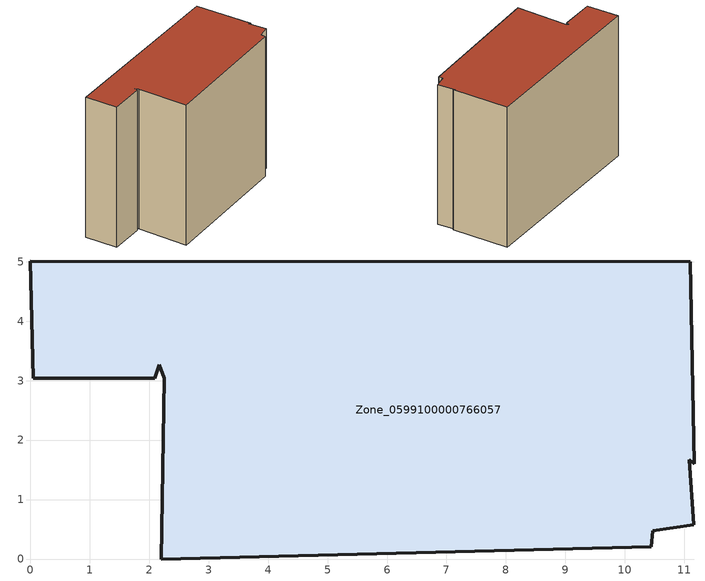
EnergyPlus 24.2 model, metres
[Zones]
Zone_0599100000766057
 floor ground (C_G): 0,5.01 11.1,5 11.17,1.6 11.08,1.67 11.16,0.58 10.47,0.48 10.44,0.2 2.2,0 2.25,3.04 2.17,3.26 2.09,3.04 0.05,3.04 z0
 wall outside (C_F): 11.1,5 0,5.01 0.05,3.04 2.09,3.04 2.17,3.26 2.25,3.04 2.2,0 10.44,0.2 10.47,0.48 11.16,0.58 11.08,1.67 11.17,1.6 11.1,5 z0:8.84
 roof outside (C_R): 11.16,0.58 11.08,1.67 11.17,1.6 11.1,5 0,5.01 0.05,3.04 2.09,3.04 2.17,3.26 2.25,3.04 2.2,0 10.44,0.2 10.47,0.48 z8.84
[BUILDING]
Pand.0599100000766057: North Axis=0; Terrain=City; Loads Convergence Tolerance Value=0.04; Temperature Convergence Tolerance Value=0.4; Solar Distribution=FullExterior; Maximum Number of Warmup Days=25; Minimum Number of Warmup Days=1
[Site:Location]
Rotterdam.The.Hague.AP_ZH_NLD Design_Conditions: Latitude=51.96; Longitude=4.45; Time Zone=1; Elevation=-4.5
[SITE:GROUNDTEMPERATURE:BUILDINGSURFACE]
18, 18, 18, 18, 18, 18, 18, 18, 18, 18, 18, 18
[MATERIAL] Thermal Absorptance=0.9; Solar Absorptance=0.7; Visible Absorptance=0.7
Name | Roughness | Thickness | Conductivity | Density | Specific Heat
G.TI.1946 | MediumSmooth | 0.15 | 1 | 540 | 1210
F.TI.1946 | Rough | 0.3 | 0.857143 | 1920 | 840
R.TI.1946 | MediumRough | 0.2 | 0.1 | 1500 | 1000
[CONSTRUCTION]
C_G: G.TI.1946
C_F: F.TI.1946
C_R: R.TI.1946
[ZONE]
Zone_0599100000766057: Type=1; Multiplier=1; Ceiling Height=Autocalculate; Volume=Autocalculate; Floor Area=autocalculate; Part of Total Floor Area=Yes
[ZONEINFILTRATION:DESIGNFLOWRATE]
Infil_Zone_0599100000766057: Zone or ZoneList or Space or SpaceList=Zone_0599100000766057; Schedule=AlwaysOn; Design Flow Rate Calculation Method=Flow/Area; Flow Rate per Floor Area=0.003; Constant Term Coefficient=1; Temperature Term Coefficient=0; Velocity Term Coefficient=0; Velocity Squared Term Coefficient=0
[HVACTEMPLATE:ZONE:IDEALLOADSAIRSYSTEM]
Zone_0599100000766057: Maximum Heating Supply Air Temperature=50; Minimum Cooling Supply Air Temperature=13; Maximum Heating Supply Air Humidity Ratio=0.0156; Minimum Cooling Supply Air Humidity Ratio=0.0077; Heating Limit=NoLimit; Cooling Limit=NoLimit; Dehumidification Control Type=ConstantSensibleHeatRatio; Cooling Sensible Heat Ratio=0.7; Dehumidification Setpoint=60; Humidification Control Type=None; Humidification Setpoint=30; Outdoor Air Method=None; Outdoor Air Flow Rate per Person=0.00944; Outdoor Air Flow Rate per Zone Floor Area=0; Outdoor Air Flow Rate per Zone=0; Demand Controlled Ventilation Type=None; Outdoor Air Economizer Type=NoEconomizer; Heat Recovery Type=None; Sensible Heat Recovery Effectiveness=0.7; Latent Heat Recovery Effectiveness=0.65
[ZONECONTROL:THERMOSTAT]
ThermostatControl_Zone_0599100000766057: Zone or ZoneList=Zone_0599100000766057; Control Type Schedule=DualSetpointControlType; Control 1=Thermostat_Zone_0599100000766057; Temperature Difference Between Cutout And Setpoint=0
[THERMOSTATSETPOINT:DUALSETPOINT]
Thermostat_Zone_0599100000766057: Heating Setpoint Temperature Schedule=HeatingSetpoint_Zone_0599100000766057; Cooling Setpoint Temperature Schedule=CoolingSetpoint_Zone_0599100000766057
[SCHEDULE:COMPACT]
HeatingSetpoint_Zone_0599100000766057: Through: 12/31, For: AllDays, Until: 24:00, 21
CoolingSetpoint_Zone_0599100000766057: Through: 12/31, For: AllDays, Until: 24:00, 24
DualSetpointControlType: Through: 12/31, For: AllDays, Until: 24:00, 4
AlwaysOn: Through: 12/31, For: AllDays, Until: 24:00, 1
